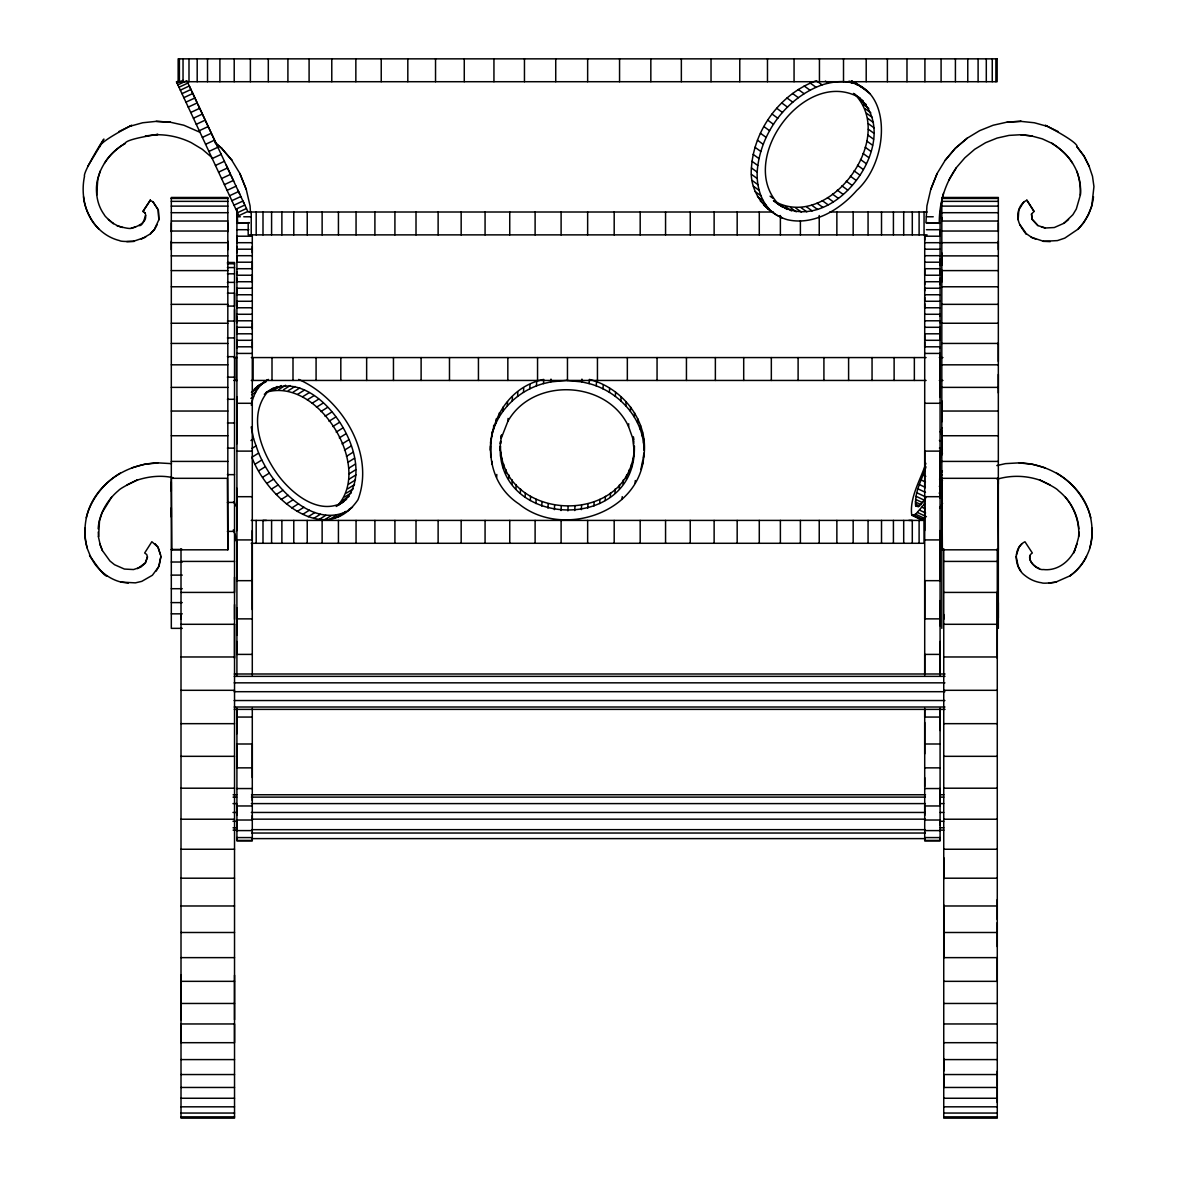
<?xml version="1.0" encoding="UTF-8"?>
<svg xmlns="http://www.w3.org/2000/svg" width="1177" height="1177" viewBox="0 0 1177 1177"><rect width="100%" height="100%" fill="white"/><g stroke="black" fill="none" stroke-linecap="round" stroke-linejoin="round"><path stroke-width="1.5" d="M171.312 517.056L171.312 507.743M171.312 491.162L171.312 482.084M171.312 249.715L171.312 241.211M171.312 231.663L171.312 222.821M181.008 1019.753L181.008 975.189M181.008 619.337L181.008 614.409M183.038 81.713L183.038 58.85M227.823 249.715L227.823 241.211M227.823 231.663L227.823 222.821M234.532 1019.753L234.532 975.189M234.532 658.326L234.532 624.148M234.532 619.337L234.532 604.551M234.532 591.693L234.532 577.171M234.532 321.836L234.532 309.448M236.297 380.451L236.297 357.573M236.915 815.411L236.915 805.039M236.915 733.712L236.915 709.908M236.915 607.876L236.915 654.397L252.29 654.397M236.915 530.592L236.915 488.308M236.915 443.744L236.915 396.987M236.915 347.995L236.915 341.786M236.915 322.719L236.915 316.363M236.915 271.872L236.915 281.73L252.29 281.73L252.29 275.227L236.915 275.227L236.915 214.744M236.915 252.805L236.915 246.464M250.377 81.713L250.377 58.85M252.29 837.583L236.915 837.583L236.915 840.893L252.29 840.893L252.29 815.411M252.29 800.375L252.29 794.416M252.29 777.659L252.29 743.996L236.915 743.996L236.915 767.86L252.29 767.86M252.29 609.642L252.29 530.592M252.29 347.995L252.29 341.786M252.29 329.089L252.29 322.719M252.29 252.805L252.29 246.464M272.005 380.451L272.005 357.573M292.999 380.451L292.999 357.573M293.779 543.288L293.779 520.411M293.779 234.87L293.779 212.007M307.226 543.288L307.226 520.411M307.226 234.87L307.226 212.007M331.782 81.713L331.782 58.85M338.432 543.288L338.432 520.411M338.432 234.87L338.432 212.007M355.851 81.713L355.851 58.85M356.057 543.288L356.057 520.411M356.057 234.87L356.057 212.007M374.904 543.288L374.904 520.411M374.904 234.87L374.904 212.007M393.456 380.451L393.456 357.573M394.913 543.288L394.913 520.411M394.913 234.87L394.913 212.007M416.011 543.288L416.011 520.411M416.011 234.87L416.011 212.007M435.534 81.713L435.534 58.85M438.124 543.288L438.124 520.411M438.124 234.87L438.124 212.007M461.163 543.288L461.163 520.411M461.163 234.87L461.163 212.007M464.268 81.713L464.268 58.85M478.436 380.451L478.436 357.573M507.831 380.451L507.831 357.573M509.744 543.288L509.744 520.411M509.744 234.87L509.744 212.007M524.456 81.713L524.456 58.85M535.108 543.288L535.108 520.411M535.108 234.87L535.108 212.007M537.551 380.451L537.551 357.573M555.735 81.713L555.735 58.85M561.105 543.288L561.105 520.411M561.105 234.87L561.105 212.007M567.461 380.451L567.461 357.573M587.647 543.288L587.647 520.411M587.647 81.713L587.647 58.85M597.445 380.451L597.445 357.573M614.188 543.288L614.188 520.411M614.188 234.87L614.188 212.007M619.558 81.713L619.558 58.85M627.341 380.451L627.341 357.573M640.185 543.288L640.185 520.411M640.185 234.87L640.185 212.007M657.06 380.451L657.06 357.573M665.564 543.288L665.564 520.411M665.564 234.87L665.564 212.007M681.351 81.713L681.351 58.85M686.441 380.451L686.441 357.573M690.237 543.288L690.237 520.411M690.237 234.87L690.237 212.007M711.026 81.713L711.026 58.85M714.13 543.288L714.13 520.411M714.13 234.87L714.13 212.007M715.366 380.451L715.366 357.573M737.17 543.288L737.17 520.411M737.17 234.87L737.17 212.007M739.759 81.713L739.774 58.85M759.283 543.288L759.283 520.411M759.283 234.87L759.283 212.007M767.478 81.713L767.478 58.85M780.38 543.288L780.38 520.411M780.38 234.87L780.38 215.523M794.063 81.713L794.063 58.85M798.109 380.451L798.109 357.573M800.389 543.288L800.389 520.411M800.389 234.87L800.389 220.805M819.236 543.288L819.236 520.411M819.236 234.87L819.236 215.523M819.442 81.713L819.442 58.85M836.862 543.288L836.862 520.411M836.862 234.87L836.862 212.007M843.512 81.713L843.512 58.85M853.163 543.288L853.163 520.411M853.163 234.87L853.163 212.007M866.198 81.713L866.198 58.85M868.067 543.288L868.067 520.411M868.067 234.87L868.067 212.007M881.514 543.288L881.514 520.411M881.514 234.87L881.514 212.007M887.384 81.713L887.384 58.85M893.417 543.288L893.417 520.411M893.417 234.87L893.417 212.007M903.701 543.288L903.701 520.411M903.701 234.87L903.701 212.007M906.981 81.713L906.981 58.85M912.293 543.288L912.293 520.411M912.293 234.87L912.293 212.007M919.105 543.288L919.105 520.411M919.105 234.87L919.105 212.007M924.063 234.87L924.063 212.007M940.085 708.274L940.085 840.893L924.71 840.893L924.71 820.016L940.085 820.016M924.71 815.411L924.71 805.039M924.71 786.574L924.71 777.659M924.71 753.883L924.71 709.363M924.71 674.421L924.71 654.397L940.085 654.397M924.71 530.592L924.71 451.115L940.085 451.115L940.085 496.694L924.71 496.694L924.71 675.318M924.71 335.43L924.71 346.803L940.085 346.803L940.085 396.987M924.71 297.295L924.71 307.771L940.085 307.771M924.71 290.94L924.71 281.73L940.085 281.73M924.71 240.123L924.71 235.371M924.916 81.713L924.916 58.85M940.085 825.518L940.085 820.781M940.085 730.49L940.085 709.363M940.085 674.421L940.085 641.494M940.085 625.87L940.085 600.608M940.085 530.592L940.085 580.673L924.71 580.673L924.71 618.867L940.085 618.867M940.085 329.089L940.085 340.3L924.71 340.3L924.71 303.666M940.085 322.719L940.085 314.274L924.71 314.274M940.085 284.584L940.085 278.228M940.085 265.516L940.085 259.161M941.085 81.713L941.085 58.85M941.821 543.494L941.821 549.821L998.331 549.821L997.875 478.318L941.909 478.318L942.365 549.821M941.821 500.975L941.821 496.076M941.821 453.263L941.821 432.415M941.821 421.837L941.821 400.901M941.821 282.068L941.821 270.166M941.821 265.34L941.821 252.967M941.821 219.672L941.821 217.568M943.748 1071.173L943.748 1058.785M943.748 904.892L943.748 957.637L997.272 957.637L997.272 981.338L943.748 981.338M943.748 878.91L943.748 857.636M943.748 619.337L943.748 614.409M955.415 81.713L955.415 58.85M967.774 81.713L967.774 58.85M978.102 81.713L978.102 58.85M986.297 81.713L986.297 58.85M992.255 81.713L992.255 58.85M995.904 81.713L995.904 58.85M997.272 1102.599L997.272 1087.46L943.748 1087.46L943.748 1074.542L997.272 1074.542M997.272 1085.856L997.272 1071.173M997.272 946.691L997.272 922.518M997.272 919.62L997.272 899.581M997.272 658.326L997.272 592.414L943.748 592.414M998.331 484.071L998.331 477.671M998.331 392.956L998.331 374.404M998.331 361.457L998.331 343.037M998.331 249.715L998.331 241.211M998.331 231.663L998.331 222.821M998.331 617.896L998.331 602.609M337.902 505.242C372.903 465.592 317.761 377.228 266.649 392.162M338.24 505.257C390.632 472.845 315.053 354.027 264.325 394.266M924.99 499.357L919.443 505.463L916.015 506.375C913.72 492.928 922.15 479.48 925.99 466.813M1076.793 171.092C1079.427 178.418 1080.854 187.437 1080.324 195.147C1081.428 183.98 1078.603 172.622 1072.527 163.176C1067.392 154.967 1059.477 148.14 1051.782 143.256C1060.036 148.199 1067.848 155.158 1072.527 163.176M1076.97 544.009C1067.73 569.536 1081.884 532.151 1078.735 532.004M1050.237 241.638L1043.337 241.329L1057.402 240.608L1064.758 238.137L1078.117 229.103L1083.767 222.6L1088.387 214.891L1091.756 206.181L1093.948 186.599L1092.491 176.256L1089.034 166.016L1083.914 156.07L1077.014 146.816L1084.091 156.026L1089.034 166.016M1092.05 528.179C1092.521 534.343 1091.77 541.655 1089.858 547.761C1093.433 534.52 1092.58 520.234 1087.489 507.493C1076.322 480.437 1047.824 463.561 1019.076 462.899L1032.612 464.297L1045.014 467.828M643.128 458.28L643.937 453.086C642.304 512.598 562.385 539.463 518.91 503.918C470.623 472.418 487.675 390.735 543.715 379.421L543.48 383.599C516.379 390.926 493.251 414.481 490.588 443.038M490.265 450.158L490.809 438.859M633.844 456.367L634.344 445.98C637.272 534.682 491.589 529.312 500.608 441.316M643.701 457.264C649.439 421.969 623.074 387.954 589.397 379.421L589.177 383.599C618.852 391.47 643.878 418.615 644.01 450.158L644.246 445.98M491.662 436.123L491.898 431.944M490.75 457.264L490.5 445.98M493.472 429.443L493.707 425.265M492.001 464.179L492.163 461.399M495.988 423.043L496.223 418.865M499.151 416.952L499.386 412.774M496.65 477.273L496.812 474.478M500.166 450.158L500.402 445.98C501.667 521.72 625.958 527.664 634.079 452.189M500.593 441.154L500.431 443.95L501.534 435.137M502.932 411.2L503.167 407.021M500.593 456.367L500.828 452.189M501.682 462.384L501.917 458.206M503.403 468.196L503.638 464.018M507.302 405.83L507.537 401.651M501.373 437.918L507.905 421.234L508.052 418.438M505.713 473.772L505.948 469.594M512.201 400.886L512.436 396.708M508.611 479.083L508.847 474.905M512.024 484.085L512.26 479.907M517.6 396.384L517.836 392.206M515.938 488.764L516.173 484.586M523.471 392.382L523.706 388.204M520.322 493.075L520.558 488.896M529.768 388.881L530.003 384.702M525.133 497.003L525.354 492.825M536.447 385.953L536.683 381.775M530.327 500.505L530.562 496.326M535.888 503.535L536.123 499.357M541.773 506.095L542.008 501.917M543.48 383.599L550.836 381.878L550.983 379.097M547.938 508.14L548.173 503.962M554.367 509.641L554.602 505.463M561.032 510.553L561.267 506.375M567.888 510.877L568.108 506.698M574.729 510.553L574.965 506.375M589.177 383.599L581.776 381.878L581.938 379.097M581.364 509.641L581.585 505.463M587.75 508.14L587.985 503.962M596.268 385.953L596.504 381.775M593.87 506.095L594.105 501.917M603.021 388.881L603.257 384.702M599.696 503.535L599.932 499.357M609.406 392.382L609.627 388.204M605.184 500.505L605.419 496.326M615.365 396.384L615.6 392.206M610.289 497.003L610.525 492.825M615.012 493.075L615.247 488.896M620.882 400.886L621.118 396.708M619.279 488.764L619.514 484.586M625.899 405.83L626.135 401.651M622.074 499.416L622.236 496.635M623.089 484.085L623.324 479.907M634.109 450.158L632.608 437.918L628.562 426.53L628.709 423.749M626.385 479.083L626.62 474.905M630.386 411.2L630.622 407.021M629.136 473.772L629.371 469.594M631.313 468.196L631.549 464.018M634.315 416.952L634.55 412.774M633.697 443.95L633.844 441.154M632.902 462.384L633.138 458.206M637.625 423.043L637.86 418.865M635.124 483.364L635.286 480.569M640.288 429.443L640.523 425.265M642.274 436.123L642.51 431.944M640.876 469.476L642.848 460.001L642.613 464.179M643.525 443.038L643.76 438.859M930.772 189.379L936.892 174.078L930.772 189.379L926.932 205.887L925.946 222.571L939.305 223.35C939.025 203.709 944.793 184.23 956.092 168.12L948.912 180.052M939.79 218.113L941.6 202.326M139.063 225.587C144.344 226.72 146.183 208.594 145.624 217.259C145.286 227.058 121.643 230.192 135.561 227.043M158.851 219.805L158.38 209.992L153.172 202.106L158.204 209.933L158.851 219.805L154.349 229.456L150.494 233.664L154.525 229.5L157.1 224.733M137.459 568.623L145.227 563.018L147.463 557.001L145.404 563.062L140.784 567.123L133.545 569.55L124.424 569.065L114.522 564.71L109.932 560.988L102.384 550.527L99.854 543.965L102.384 550.527M156.247 571.036L158.821 566.269L160.94 556.324L158.998 566.328L152.377 575.259L141.799 581.35L135.384 582.865L121.143 582.1L128.308 583.115M751.426 167.958C753.839 129.838 780.351 93.807 816.323 80.698L822.09 84.876C892.563 63.131 895.02 155.835 856.797 190.38C839.892 209.668 813.851 225.778 787.325 219.702C765.33 213.081 749.013 191.395 751.426 167.958L757.179 172.136C756.708 185.377 760.136 199.34 769.405 209.212M757.179 172.136C759.606 134.016 786.118 97.985 822.09 84.876M853.502 93.395C913.352 133.604 829.447 247.361 773.436 200.634C828.122 233.164 898.345 138.018 854.34 93.866M87.966 166.016C126.91 102.075 81.86 171.209 84.509 176.256C81.198 191.895 83.861 209.168 93.233 222.6C100.192 231.648 108.873 237.96 119.598 240.608C121.569 242.477 146.61 240.623 126.763 241.638M108.402 219.496C121.569 230.251 104.547 216.951 104.282 214.758C98.485 206.843 96.205 197.456 96.455 187.349C97.573 168.855 109.667 152.436 125.395 143.3C117.038 147.949 109.196 155.187 104.473 163.176M96.676 195.147L97.779 179.301L100.207 171.092M84.95 528.179C84.479 534.343 85.23 541.655 87.142 547.761C83.567 534.52 84.42 520.234 89.511 507.493C100.663 480.437 129.176 463.561 157.924 462.899L144.388 464.297L131.986 467.828M98.177 528.885C98.986 513.863 107.519 499.622 118.597 490.471C121.614 486.587 153.76 472.404 127.116 484.836M500.902 438.256L501.373 435.255M1019.9 224.733C1025.123 234.002 1031.685 240.638 1019.9 224.733C1015.633 216.406 1018.017 204.445 1026.859 200.178L1034.053 211.448L1031.508 214.023L1032.038 219.334L1037.937 225.587L1045.353 227.97L1041.439 227.043M1018.149 219.805L1018.796 209.933L1023.652 202.15M1048.692 583.115C1068.569 580.187 1044.499 584.38 1041.792 582.821C1035.186 581.879 1029.772 579.437 1024.623 575.259C1014.397 567.726 1012.544 547.805 1024.961 541.758L1032.332 552.984C1024.211 557.633 1036.216 570.668 1043.455 569.55C1056.769 571.095 1068.613 562.444 1074.616 550.527M1016.516 554.676L1019.076 547.173L1021.945 543.686M1039.541 568.623C1034.921 566.887 1028.433 561.723 1029.963 555.515M1037.937 225.587L1032.214 219.29L1031.508 214.023M251.319 405.241C252.981 394.751 258.675 384.335 268.415 379.421M1080.324 195.147L1076.322 208.991L1072.894 214.7L1064.023 223.218L1068.598 219.496M942.394 198.736L943.424 193.396M939.702 543.906L941.703 534.932M939.879 543.862L941.482 536.683M120.304 473.11C104.164 482.541 90.776 499.328 86.23 517.792M111.594 497.194L102.09 512.672L99.501 520.837L98.574 536.727L98.265 532.004M1078.117 229.103C1086.209 220.923 1092.33 208.314 1093.492 196.706M1086.503 556.471C1083.061 563.783 1076.94 571.139 1069.805 575.906C1079.603 569.168 1086.342 558.898 1090.034 547.717M925.887 463.341C920.502 480.01 909.335 497.503 911.748 515.305L921.606 519.837L924.548 518.424L915.691 514.246L911.748 515.305M939.717 459.368L942.439 453.263M940.217 431.944L942.233 427.942M940.82 433.739L942.291 430.841M940.261 474.905L942.409 470.918M942.027 474.611L939.57 479.186L942.512 480.569M936.715 174.137L945.19 160.293L955.356 148.302L967.023 138.356L955.18 148.346L945.19 160.293M939.614 508.008L942.556 503.359M939.82 498.18L942.071 494.472L939.128 493.075M142.947 211.448L150.318 200.222L142.947 211.448L145.021 212.993L144.477 212.36M147.463 557.001L146.742 554.529L144.668 552.984L151.862 541.714L158.101 547.217L160.94 556.324M507.905 421.234C533.137 376.743 607.214 380.171 628.562 426.53M915.691 514.246L924.592 503.756M955.915 168.164L964.86 157.792L974.703 149.288L985.635 142.682L997.125 138.062L1009.027 135.399L1020.636 134.737L1031.817 135.944L1020.636 134.737M267.076 380.259L257.851 385.953L251.437 392.382L258.146 388.204M267.017 392.588C247.464 417.129 261.706 452.395 277.875 474.905C292.073 493.928 319.247 516.232 343.61 501.917M251.187 426.942L253.629 438.859L258.602 453.086L251.893 457.264C265.855 495.473 324.161 549.306 357.985 499.739C375.448 453.263 341.624 398.62 298.708 379.421M99.81 146.757C99.501 139.769 156.585 113.316 118.759 131.618M345.773 511.421L338.476 516.703M141.343 239.122L150.671 233.723M254.423 388.881L261.132 384.702M251.598 394.722L255.63 392.206M250.892 398.385L253.585 396.708M265.973 392.544L273.358 387.983M270.372 390.676L277.095 386.497M274.462 389.749L281.171 385.57M278.89 389.44L285.599 385.262M283.539 389.749L290.248 385.57M288.262 390.676L294.971 386.497M293.044 392.162L299.752 387.983M297.825 394.207L304.534 390.028M302.592 396.767L309.316 392.588M307.315 399.812L314.038 395.634M250.951 440.536L253.629 438.859M311.964 403.314L318.673 399.135M316.481 407.227L323.204 403.049M251.834 448.481L255.85 445.98M320.865 411.553L327.574 407.374M325.058 416.217L331.767 412.038M255.085 464.179L261.794 460.001L258.602 453.086M329.03 421.234L335.739 417.055M258.675 470.859L265.384 466.68L261.794 460.001M332.753 426.53L339.462 422.352M262.618 477.273L269.327 473.095C285.496 497.518 318.378 527.473 349.054 510.185M336.195 432.106L342.904 427.928M339.314 437.918L346.023 433.739M266.899 483.364L273.608 479.186M342.095 443.95L348.804 439.771M271.46 489.102L278.169 484.924M344.493 450.158L351.202 445.98M276.271 494.472L282.98 490.294M346.435 456.367L353.144 452.189M281.288 499.416L287.997 495.237M347.862 462.384L354.571 458.206M286.467 503.918L293.176 499.739M348.789 468.196L355.498 464.018M291.793 507.934L298.502 503.756M349.245 473.772L355.954 469.594M297.222 511.421L303.931 507.243M349.231 479.083L355.94 474.905M348.76 484.085L355.469 479.907M302.695 514.364L309.404 510.185M347.833 488.764L354.542 484.586M308.197 516.703L314.906 512.525M346.465 493.075L353.174 488.896M344.684 497.003L351.393 492.825M313.685 518.424L320.394 514.246M342.492 500.505L349.201 496.326M339.888 503.535L346.597 499.357M336.225 506.463L338.902 504.801M319.114 519.484L325.823 515.305M324.44 519.837L331.149 515.673M329.516 519.484L336.225 515.305M334.194 518.424L340.903 514.246M348.451 509.759L352.482 507.243M257.851 385.953L265.987 381.878M966.847 138.4L979.632 130.662L993.153 125.233L1007.188 122.099L1020.974 121.319L1007.188 122.099M1064.199 223.174L1054.298 227.529L1045.176 228.014M1069.981 575.847L1055.681 582.144M176.579 82.096L179.566 80.713M177.08 83.155L183.053 80.374M177.874 84.876L186.834 80.698L190.939 89.481L181.979 93.66M178.978 87.23L187.937 83.052M180.346 90.158L189.306 85.98L197.206 102.929L188.246 107.107M183.847 97.662L192.807 93.483M185.937 102.164L194.896 97.985M190.748 112.477L199.707 108.299L191.792 91.306M193.425 118.23L202.385 114.051L214.552 140.137L205.592 144.315M196.265 124.321L205.225 120.142M199.251 130.721L208.211 126.542M202.37 137.4L211.33 133.222M208.917 151.436L217.877 147.257L214.979 141.049M212.228 158.542L221.188 154.364L197.854 104.326M215.465 165.457L224.41 161.278M218.569 172.136L227.529 167.958M221.556 178.551L230.515 174.373L220.776 153.466M224.395 184.642L233.355 180.464M227.073 190.38L236.033 186.201L226.293 165.295M229.574 195.75L238.534 191.571M231.884 200.693L240.844 196.515L243.963 203.194M233.988 205.195L242.948 201.017L247.817 211.463L238.857 215.641L176.418 81.743M235.856 209.212L244.816 205.033M237.489 212.699L246.449 208.52M125.218 143.256C126.984 137.297 182.258 131.486 145.359 135.988M133.487 241.285L145.624 237.18M130.088 126.248L142.667 122.761L156.203 121.363L169.988 122.143L156.203 121.363M136.444 480.378C148.434 476.347 161.175 475.008 173.21 477.73M1058.241 131.618C1020.415 113.316 1077.499 139.769 1077.19 146.757M1026.859 200.178L1034.053 211.448M1035.657 239.122L1031.199 237.224L1043.513 241.285M1056.696 473.11C1072.836 482.541 1086.224 499.328 1090.77 517.792M1049.884 484.836C1023.357 472.492 1055.843 486.704 1058.226 490.529C1069.952 499.813 1077.823 513.878 1078.823 528.885M1065.406 497.194C1074.351 507.67 1079.898 522.838 1078.603 536.683M1016.06 556.324L1018.179 566.269L1020.753 571.036M996.816 465.562L1005.467 463.635L1019.253 462.855M997.081 479.216C1011.529 474.978 1026.315 475.464 1040.556 480.378M550.836 381.878L566.284 380.465L581.776 381.878M249.377 222.674L237.695 223.35L236.886 209.491M131.824 228.014C129.764 230.427 106.754 222.306 122.526 227.485M171.312 198.207L227.823 198.207M941.821 198.207L998.331 198.207M171.312 198.442L227.823 198.442M941.821 198.442L998.331 198.442M171.312 201.355L227.823 201.355M941.821 201.355L998.331 201.355M171.312 206.122L227.823 206.122M941.821 206.122L998.331 206.122M248.2 212.007L773.348 212.007M829.814 212.007L927.093 212.007M171.312 212.699L227.823 212.699M941.821 212.699L998.331 212.699M240.343 216.774L236.915 216.774L236.915 223.218L248.877 223.218M243.757 216.774L250.583 216.774M926.417 216.774L933.243 216.774M171.312 221.026L227.823 221.026M941.821 221.026L998.331 221.026M926.417 223.218L940.085 223.218M236.915 229.706L248.877 229.706M926.417 229.706L940.085 229.706L940.085 236.209L924.71 236.209L924.71 284.584M171.312 231.03L227.823 231.03M941.821 231.03L998.331 231.03M927.093 234.87L248.2 234.87L248.2 222.556M252.29 236.209L236.915 236.209L236.915 242.697L252.29 242.697M171.312 242.668L227.823 242.668M924.71 242.697L940.085 242.697M941.821 242.668L998.331 242.668M236.915 249.2L252.29 249.2M924.71 249.2L940.085 249.2M252.29 255.703L236.915 255.703L236.915 262.206L252.29 262.206L252.29 268.709L236.915 268.709M924.71 255.703L940.085 255.703M171.312 255.88L227.823 255.88M941.821 255.88L998.331 255.88M924.71 262.206L940.085 262.206M227.396 262.471L234.532 262.471L234.532 1118.15L181.008 1118.15L181.008 548.717M227.396 263.766L234.532 263.766M227.396 267.576L234.532 267.576M171.312 270.607L227.823 270.607M941.821 270.607L998.331 270.607M227.396 273.814L234.532 273.814M227.396 282.377L234.532 282.377M171.312 286.776L227.823 286.776M941.821 286.776L998.331 286.776M252.29 288.233L236.915 288.233L236.915 294.75L252.29 294.75M940.085 288.233L924.71 288.233L924.71 301.268L940.085 301.268M227.396 293.161L234.532 293.161L234.532 306.079L227.396 306.079M924.71 294.75L940.085 294.75M252.29 301.268L236.915 301.268L236.915 307.771L252.29 307.771M171.312 304.343L227.823 304.343M941.821 304.343L998.331 304.343M236.915 314.274L252.29 314.274M236.915 320.791L252.29 320.791M924.71 320.791L940.085 320.791L940.085 333.797L924.71 333.797M227.396 321.041L234.532 321.041M171.312 323.248L227.823 323.248M941.821 323.248L998.331 323.248M252.29 327.294L236.915 327.294L236.915 333.797L252.29 333.797M924.71 327.294L940.085 327.294M227.396 337.931L234.532 337.931M236.915 340.3L252.29 340.3M171.312 343.434L227.823 343.434M941.821 343.434L998.331 343.434M236.915 346.803L252.29 346.803M236.915 353.424L252.29 353.424M924.71 353.424L940.085 353.424L940.085 675.318M227.396 356.675L234.532 356.675M233.767 357.573L237.268 357.573M251.304 357.573L926.108 357.573M939.334 357.573L942.939 357.573M171.312 364.826L227.823 364.826M941.821 364.826L998.331 364.826M227.396 377.155L234.532 377.155M233.767 380.451L237.268 380.451M251.304 380.451L926.108 380.451M939.334 380.451L942.939 380.451M171.312 387.38L227.823 387.38M941.821 387.38L998.331 387.38M227.396 399.297L234.532 399.297M236.915 403.284L252.29 403.284M924.71 403.284L940.085 403.284M171.312 411.038L227.823 411.038M941.821 411.038L998.331 411.038M227.396 422.984L234.532 422.984M171.312 435.74L227.823 435.74M941.821 435.74L998.331 435.74M227.396 448.128L234.532 448.128M236.915 451.115L252.29 451.115M171.312 461.413L227.823 461.413M941.821 461.413L998.331 461.413M227.396 474.64L234.532 474.64M236.915 496.694L252.29 496.694M227.396 502.432L234.532 502.432M251.231 520.411L924.063 520.411L924.063 543.288L251.231 543.288M263.545 520.411L266.443 520.411M908.85 520.411L911.748 520.411M227.396 531.386L234.532 531.386M924.71 539.919L940.085 539.919M171.312 549.453L182.258 549.453M171.312 549.821L227.823 549.821L227.823 197.471L171.312 197.471L171.312 628.356L182.258 628.356M181.008 561.414L234.532 561.414M943.748 561.414L997.272 561.414M171.312 562.017L182.258 562.017M171.312 575.112L182.258 575.112M252.29 580.673L236.915 580.673L236.915 539.919L252.29 539.919L252.29 235.371M171.312 588.706L182.258 588.706M181.008 592.414L234.532 592.414M171.312 602.609L182.258 602.609M171.312 613.835L182.258 613.835M236.915 618.867L252.29 618.867M181.008 624.296L234.532 624.296M943.748 624.296L997.272 624.296M181.008 656.972L234.532 656.972M943.748 656.972L997.272 656.972M234.282 673.994L945.028 673.994M234.208 676.363L944.954 676.363M234.164 682.837L944.896 682.837M181.008 690.31L234.532 690.31M943.748 690.31L997.272 690.31M234.149 691.693L944.881 691.693M234.164 700.536L944.896 700.536M234.208 707.009L944.954 707.009M234.282 709.378L945.028 709.378M236.915 717.058L252.29 717.058M940.085 717.058L924.71 717.058L924.71 708.274M181.008 723.664L234.532 723.664M943.748 723.664L997.272 723.664M924.71 743.996L940.085 743.996M181.008 756.325L234.532 756.325M943.748 756.325L997.272 756.325M924.71 767.86L940.085 767.86M181.008 788.207L234.532 788.207M943.748 788.207L997.272 788.207M236.915 788.546L252.29 788.546M924.71 788.546L940.085 788.546L940.085 805.965L924.71 805.965M233.12 794.755L236.798 794.755M251.495 794.755L925.49 794.755M940.188 794.755L943.866 794.755M233.046 797.123L236.724 797.123M251.422 797.123L925.416 797.123M940.114 797.123L943.792 797.123M233.002 803.597L236.665 803.597M251.363 803.597L925.372 803.597M940.055 803.597L943.733 803.597M236.915 805.965L252.29 805.965M232.972 812.454L236.651 812.454M251.348 812.454L925.343 812.454M940.04 812.454L943.719 812.454M181.008 819.221L234.532 819.221M251.819 819.163L925.357 819.163M943.748 819.221L997.272 819.221M252.29 820.016L236.915 820.016L236.915 830.594L252.29 830.594M233.002 821.296L236.665 821.296M940.055 821.296L943.733 821.296M233.046 827.769L236.724 827.769M940.114 827.769L943.792 827.769M251.819 829.667L925.357 829.667M233.12 830.138L236.798 830.138M940.188 830.138L943.866 830.138M924.71 830.594L940.085 830.594M251.819 833.036L925.357 833.036M924.71 837.583L940.085 837.583M251.819 838.612L925.357 838.612M252.29 840.422L236.915 840.422L236.915 708.274M924.71 840.422L940.085 840.422M181.008 849.25L234.532 849.25M943.748 849.25L997.272 849.25M181.008 878.204L234.532 878.204M943.748 878.204L997.272 878.204M181.008 905.981L234.532 905.981M943.748 905.981L997.272 905.981M181.008 932.493L234.532 932.493M943.748 932.493L997.272 932.493M181.008 957.637L234.532 957.637M181.008 981.338L234.532 981.338M181.008 1003.466L234.532 1003.466M943.748 1003.466L997.272 1003.466M943.748 1023.961L997.272 1023.961M943.748 1042.69L997.272 1042.69M181.008 1059.594L234.532 1059.594M943.748 1059.594L997.272 1059.594M181.008 1074.542L234.532 1074.542M181.008 1087.46L234.532 1087.46M181.008 1098.259L234.532 1098.259M943.748 1098.259L997.272 1098.259M181.008 1106.821L234.532 1106.821M943.748 1106.821L997.272 1106.821M181.008 1113.045L234.532 1113.045M943.748 1113.045L997.272 1113.045M181.008 1116.855L234.532 1116.855M943.748 1116.855L997.272 1116.855M156.364 134.737C168.694 134.561 180.625 137.459 191.189 142.623L202.297 149.288L212.316 157.836M157.747 462.855L171.533 463.635M1020.797 121.363L1034.333 122.761L1046.912 126.248M169.812 122.099L183.847 125.233L200.208 132.383M221.644 148.302L231.987 160.337L221.644 148.302L215.17 142.785M246.228 189.379L240.108 174.078L246.228 189.379L250.068 205.887L250.466 212.566M83.508 196.706C84.376 208.388 90.923 220.879 98.883 229.103M237.298 543.906L235.12 534.888L237.121 543.862M155.055 543.686L157.924 547.173L160.484 554.676M107.019 575.847C103.429 578.525 78.918 538.124 94.94 564.136C101.619 572.978 110.859 579.628 121.319 582.144M1031.64 135.988L1042.278 138.842L1051.782 143.256M921.606 519.837L912.587 514.952M939.378 440.463L942.336 441.861M939.408 448.069L942.365 449.452M922.842 474.905L925.799 476.288M939.305 486.322L942.247 487.719M921.032 479.907L925.46 481.996M919.443 484.586L925.343 487.366M918.089 488.896L925.475 492.383M916.986 492.825L925.843 497.003L924.99 500.505L916.133 496.326M915.544 499.357L922.93 502.844M915.235 501.917L921.135 504.712M915.206 503.962L919.634 506.051M922.047 507.243L925.004 508.641M915.456 505.463L918.413 506.846M919.693 510.185L925.608 512.966M917.574 512.525L926.431 516.703M914.073 515.305L922.93 519.484M866.081 90.158L851.339 80.698L857.091 84.876M112.801 223.174L117.818 225.896M150.141 200.178L153.348 202.15M860.093 98.044C805.406 65.529 735.184 160.66 779.189 204.813M763.638 205.033L771.715 211.463M1026.329 233.723L1031.376 237.18M856.047 83.052L861.799 87.23M869.891 93.66L860.313 85.98M849.088 81.066L851.971 83.155M857.65 96.911L863.418 101.09M860.564 100.413L866.316 104.591M863.035 104.326L868.788 108.505M865.051 108.637L870.803 112.815M825.371 81.066L828.24 83.155M866.61 113.316L872.363 117.494M867.684 118.333L873.437 122.511M868.243 123.629L874.011 127.807M810.217 83.052L815.97 87.23M868.302 129.205L874.07 133.384M804.185 85.98L809.938 90.158M867.832 135.017L873.584 139.195M798.271 89.481L804.038 93.66M866.802 141.049L872.554 145.227M792.533 93.483L798.3 97.662M865.213 147.257L870.965 151.436M787.016 97.985L792.768 102.164M863.079 153.466L868.832 157.644M860.49 159.483L866.257 163.662M781.719 102.929L787.487 107.107M857.489 165.295L863.241 169.473M776.732 108.299L782.484 112.477M854.09 170.871L859.857 175.049M772.053 114.051L777.806 118.23M850.338 176.182L856.091 180.361M767.742 120.142L773.495 124.321M846.263 181.184L852.03 185.363M763.844 126.542L769.596 130.721M841.908 185.863L847.661 190.041M760.386 133.222L766.139 137.4M837.303 190.174L843.056 194.352M832.477 194.102L838.23 198.28M757.414 140.137L763.182 144.315M827.475 197.589L833.228 201.767M754.987 147.257L760.739 151.436M822.326 200.634L828.093 204.813M753.148 154.364L758.915 158.542M817.073 203.194L822.841 207.373M751.971 161.278L757.738 165.457M811.762 205.239L817.515 209.418M806.392 206.74L812.159 210.918M801.022 207.652L806.789 211.831M751.485 174.373L757.252 178.551M795.681 207.976L801.449 212.154M790.532 207.652L796.285 211.831M752.147 180.464L757.9 184.642M785.721 206.74L791.474 210.918M770.082 196.191L772.965 198.28M781.248 205.239L787.016 209.418M777.158 203.194L782.911 207.373M753.368 186.201L759.136 190.38M755.163 191.571L760.916 195.75M757.473 196.515L763.24 200.693M760.313 201.017L766.065 205.195M779.306 215.891L782.19 217.98M767.448 208.52L777.482 215.641M215.347 142.829L221.82 148.346M265.384 466.68L269.327 473.095M231.81 160.293L240.285 174.137M233.532 501.829L237.386 508.008M199.869 108.637L202.047 113.316M231.369 176.182L233.693 181.184M235.871 185.863L241.344 197.589M237.886 190.174L239.725 194.102M144.845 212.949L145.492 214.023M233.296 529.944L235.297 534.932M86.966 547.717L90.497 556.471M98.397 536.683L100.03 544.009M633.373 436.755L633.932 439.771M236.709 209.432L237.21 218.113M227.823 549.821L227.367 478.318L171.401 478.318L171.871 549.821M998.331 628.356L998.331 197.471L941.821 197.471L941.821 628.356M997.272 548.717L997.272 1118.15L943.748 1118.15L943.748 548.717M940.085 214.744L940.085 316.363M940.085 335.43L940.085 347.995M924.71 341.786L924.71 488.308M924.71 722.413L924.71 820.604M914.352 357.573L914.352 380.451M894.123 357.573L894.123 380.451M872.054 357.573L872.054 380.451M848.602 357.573L848.602 380.451M823.915 357.573L823.915 380.451M771.332 357.573L771.332 380.451M743.702 357.573L743.702 380.451M650.837 58.85L650.837 81.713M587.647 212.007L587.647 234.87M493.943 58.85L493.943 81.713M485.071 212.007L485.071 234.87M485.071 520.411L485.071 543.288M449.482 357.573L449.482 380.451M421.116 357.573L421.116 380.451M407.816 58.85L407.816 81.713M381.23 58.85L381.23 81.713M366.65 357.573L366.65 380.451M340.815 357.573L340.815 380.451M322.13 212.007L322.13 234.87M322.13 520.411L322.13 543.288M316.083 357.573L316.083 380.451M309.095 58.85L309.095 81.713M287.909 58.85L287.909 81.713M281.877 212.007L281.877 234.87M281.877 520.411L281.877 543.288M271.593 212.007L271.593 234.87M271.593 520.411L271.593 543.288M268.312 58.85L268.312 81.713M263.001 212.007L263.001 234.87M263.001 520.411L263.001 543.288M256.189 212.007L256.189 234.87M256.189 520.411L256.189 543.288M253.099 357.573L253.099 380.451M252.29 543.803L252.29 675.318M252.29 708.274L252.29 820.604M251.231 212.007L251.231 234.87M236.915 278.228L236.915 635.094M236.915 641.494L236.915 675.318M234.208 58.85L234.208 81.713M219.893 58.85L219.893 81.713M207.52 58.85L207.52 81.713M197.192 58.85L197.192 81.713M188.997 58.85L188.997 81.713M179.39 58.85L179.39 81.713M181.008 1023.961L181.008 1042.69L234.532 1042.69L234.532 1023.961L181.008 1023.961M924.71 268.709L924.71 275.227L940.085 275.227L940.085 268.709L924.71 268.709M997.14 58.85L997.14 81.713L178.154 81.713L178.154 58.85L997.14 58.85"/></g></svg>
